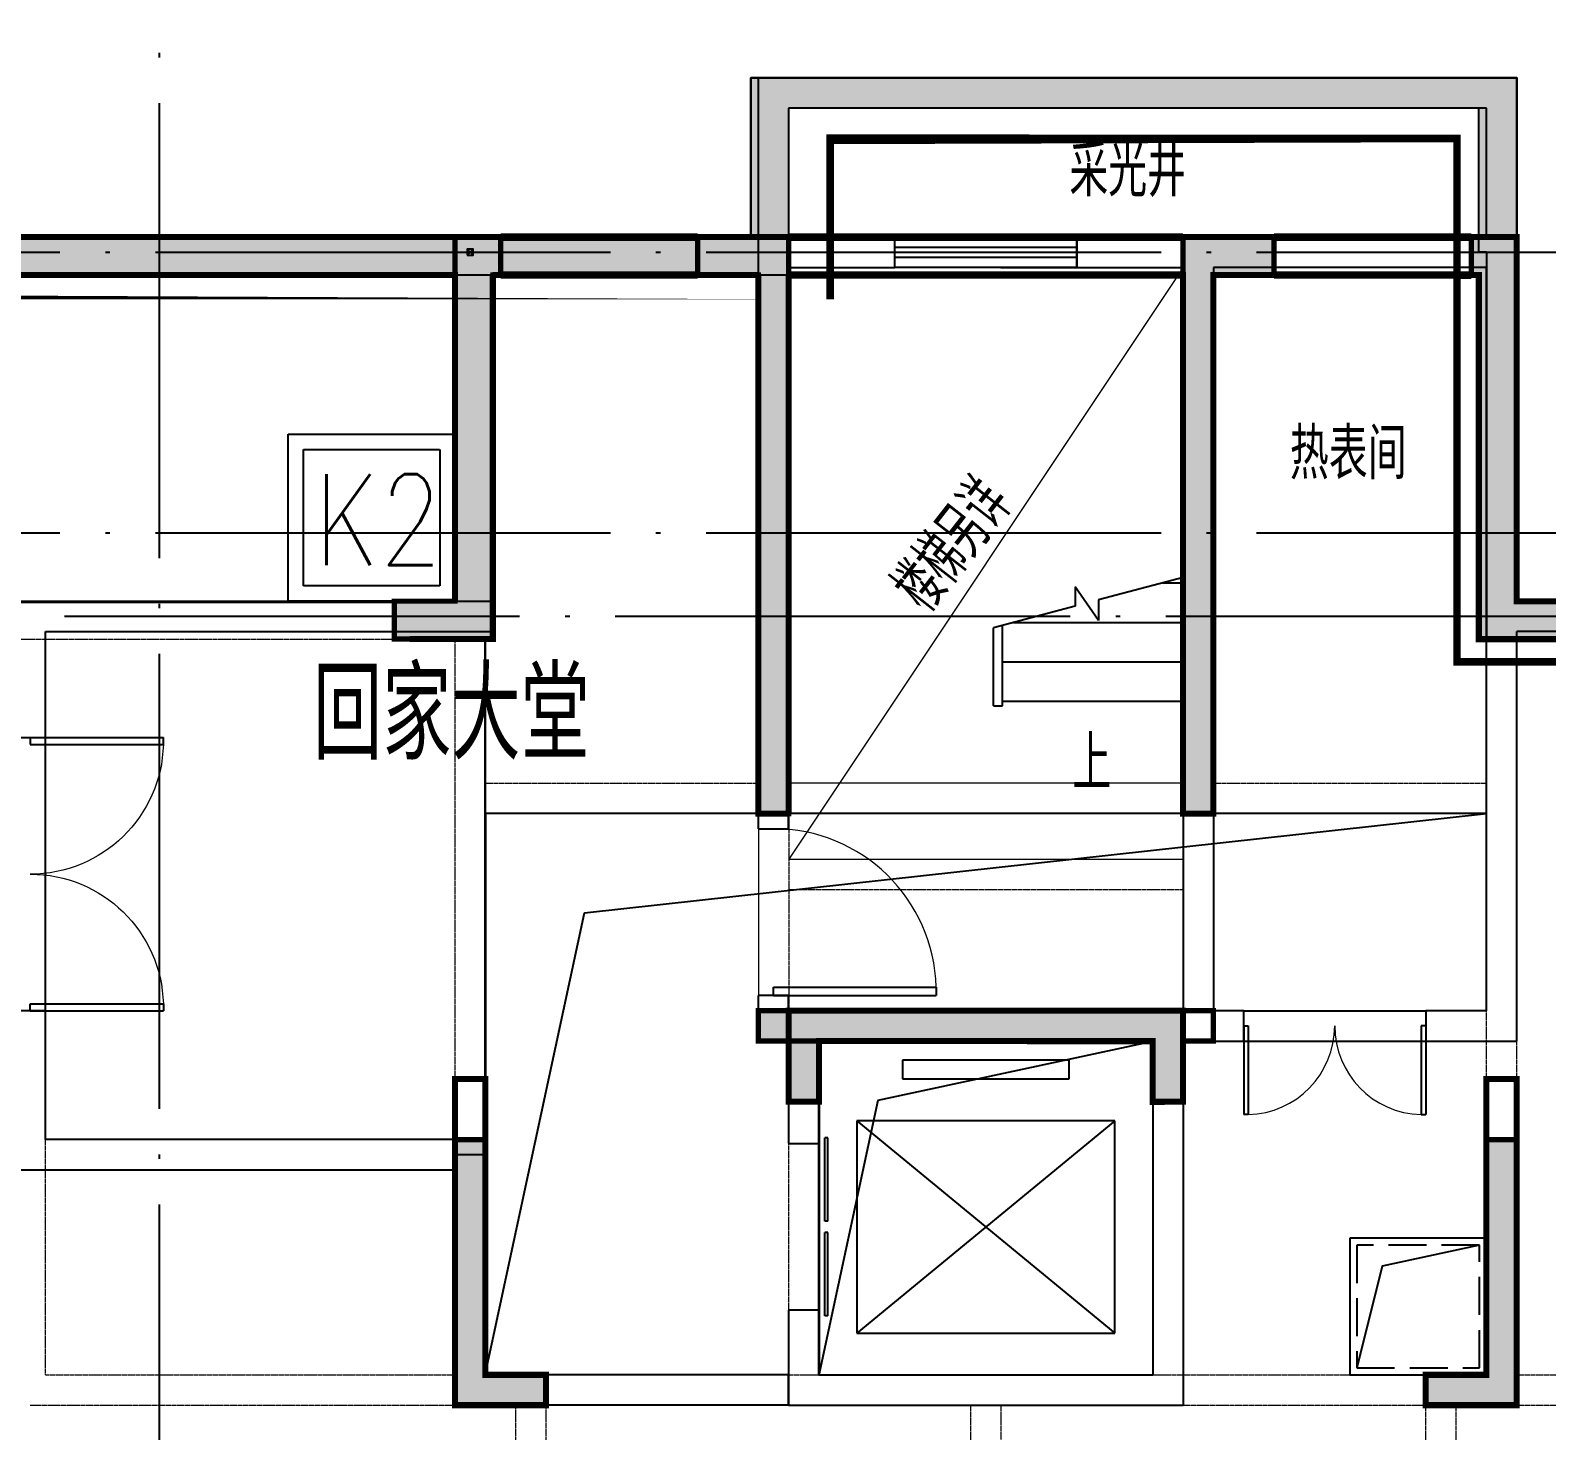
# Model space of a CAD drawing. Extents: x 290727 to 13733020, y 1731457 to 3643100.
# Drawn here: x 719463 to 729460, y 2146912 to 2156142 of the extents above; entities that cross this region are included whole.
import ezdxf

# ---------------------------------------------------------------- set-up
doc = ezdxf.new("R2010")
doc.units = 0
doc.header["$LTSCALE"] = 10
for name, pattern in [('DASH', [0.35, 0.25, -0.1]), ('DASHED', [0.75, 0.5, -0.25]), ('DOTE', [2.4200000000000004, 2, -0.2, 0.02, -0.2]), ('线型3', [500, 300, -200])]:
    doc.linetypes.add(name, pattern=pattern)
doc.layers.get('0').update_dxf_attribs({"linetype": 'CONTINUOUS'})
for name, color, linetype in [('BEAM_CON', 4, 'CONTINUOUS'), ('BEAM_CONT', 4, 'CONTINUOUS'), ('BEAM_DASH', 144, 'DASHED'), ('BEAM_SE', 144, 'DASHED'), ('DIM_SYMB', 3, 'CONTINUOUS'), ('DOTE', 8, 'DOTE'), ('EVTR', 2, 'CONTINUOUS'), ('pl', 7, 'CONTINUOUS'), ('PROMPT', 1, 'CONTINUOUS'), ('PUB_HATCH', 8, 'CONTINUOUS'), ('PUB_TEXT', 7, 'CONTINUOUS'), ('STAIR', 2, 'CONTINUOUS'), ('WALL', 255, 'CONTINUOUS'), ('WINDOW', 4, 'CONTINUOUS'), ('作业图', 4, 'CONTINUOUS'), ('文字', 4, 'CONTINUOUS'), ('板顶标高填充', 7, 'CONTINUOUS'), ('洞口边线', 7, 'CONTINUOUS'), ('防火分区示意线', 4, 'CONTINUOUS'), ('防火分区线', 7, 'CONTINUOUS'), ('集水坑', 181, 'DASH')]:
    doc.layers.add(name, color=color, linetype=linetype)
doc.layers.add('DIM_MODI', color=6, linetype='CONTINUOUS', plot=False)
for name, color, linetype, lineweight in [('S_ConcWall', 8, 'CONTINUOUS', 35), ('S_DoorDash', 174, '线型3', 18), ('TEXT', 7, 'CONTINUOUS', 13), ('零厚板', 7, 'CONTINUOUS', 18)]:
    doc.layers.add(name, color=color, linetype=linetype, lineweight=lineweight)
doc.layers.get('0').off()
doc.styles.add('_HZTXT', font='simplex.shx', dxfattribs={"width": 0.8, "bigfont": 'HZTXT.shx'})
doc.styles.add('_TCH_DIM', font='SIMPLEX', dxfattribs={"bigfont": 'GBCBIG'})
doc.styles.add('HNSJY', font='HNSJY-07', dxfattribs={"width": 0.8, "bigfont": 'HNSJY-HZ'})

# ---------------------------------------------------------------- blocks, each defined once
blk = doc.blocks.new('A$C55C93FC2')
at = {"layer": 'DOTE', "linetype": 'DOTE', "ltscale": 150}
for p, q in [((235384.415015288, 127235.4713699026), (235384.4150152875, 12199.99773951061)), ((10299.4560685074, 28242.35001869965), (252290.8196143163, 28242.35001869965)), ((10299.4560685074, 26392.35001869965), (252290.8196143163, 26392.35001869965))]:
    blk.add_line(p, q, dxfattribs=at)
blk = doc.blocks.new('A$C682E2834')
h = blk.add_hatch(color=0)
h.dxf.hatch_style = 1
h.paths.add_polyline_path([(30400.23085716739, 7899.570863577392), (30600.24778824602, 7899.58779752336), (30600.28163841716, 7499.763246389892), (30800.28163841716, 7499.782777639892), (30800.23085716716, 7899.561097952392), (32999.96913841716, 7899.459535452392), (33000.16445091716, 7499.571840139892), (33200.16445091716, 7499.638246389892), (33200.05505534937, 7899.587791461672), (33200.00038841716, 7899.570863577392), (33200.00038841739, 8099.440454095457), (30600.23085716739, 8099.570863577392), (30400.23085716739, 8099.570863577392)])
edge = h.paths.add_edge_path(flags=16)
edge.add_line((11799.89296654239, 7900.001527639892), (11799.80312279216, 7500.223207327392))
h.paths.add_polyline_path([(9600.016013417393, 7900.001527639892), (11799.89296654239, 7900.001527639892)], flags=17)
h.paths.add_polyline_path([(21424.87343529216, 250.0015276398917), (21599.87343529216, 250.0020159211417), (21599.87343529216, 0.002015921141719446), (21174.87343529216, 0.001527639891719446), (20999.87343529216, 0.002015921141719446), (20999.87343529216, 250.0020159211417), (21174.87343529216, 250.0015276398917), (21175.03163841716, 2150.010804983642), (21425.03163841716, 2149.991273733642)])
h.paths.add_polyline_path([(42349.82460716716, 2149.023988577392), (42599.82460716716, 2149.014222952392), (42599.74648216716, 0.0005510773917194456), (42199.74648216716, 0.002015921141719446), (42199.74648216716, 250.0020159211417), (42349.74648216716, 250.0015276398917)])
h.paths.add_polyline_path([(42599.90663841716, 3549.014222952392), (42349.90663841716, 3549.025941702392), (42350.00429466716, 5450.001527639892), (42200.00038841716, 5450.001527639892), (42200.00038841716, 5700.001527639892), (42600.00038841716, 5700.001527639892)])
h.paths.add_polyline_path([(40700.23085716716, 10549.10113701489), (40700.24257591716, 10799.10113701489), (41300.23866966716, 10799.07574638989), (41300.16054466716, 8649.073793264892), (41050.16054466716, 8649.083558889892), (41050.24257591716, 10549.08648857739)])
h.paths.add_polyline_path([(39150.00038841716, 5450.001527639892), (39150.00038841716, 5700.001527639892), (41050.00038841716, 5700.001527639892), (41050.00038841716, 6099.077699514892), (41300.00038841716, 6099.077699514892), (41300.00038841716, 5450.001527639892)])
h.paths.add_polyline_path([(35100.33632591716, 12949.37848076489), (35100.34804466716, 13199.37848076489), (35400.34023216716, 13199.34918388989), (35400.23866966716, 10799.34625420239), (35800.24648216716, 10799.33160576489), (35800.22695091716, 10549.33160576489), (35150.23866966716, 10549.36383232739), (35150.34413841716, 12949.36090263989)])
h.paths.add_polyline_path([(28700.48085716716, 13199.59723076489), (28700.47695091716, 12949.59723076489), (28650.48281029216, 12949.60309013989), (28650.38124779216, 10549.60504326489), (28000.38124779216, 10549.60504326489), (28000.38124779216, 10799.60504326489), (28400.38124779216, 10799.60504326489), (28400.48281029216, 13199.60699638989)])
h.paths.add_polyline_path([(22750.16249779216, 8649.935121389892), (22500.16249779216, 8649.944887014892), (22500.23866966716, 10799.94586357739), (23100.24257591716, 10799.91754326489), (23100.23085716716, 10549.91754326489), (22750.23866966716, 10549.93414482739)])
h.paths.add_polyline_path([(24650.00234154216, 5700.001527639892), (24650.00234154216, 5450.001527639892), (22500.00234154216, 5450.001527639892), (22500.00234154216, 6049.940980764892), (22750.00234154216, 6049.940980764892), (22750.00234154216, 5700.001527639892)])
h.paths.add_polyline_path([(25699.81679466716, 250.0010393586417), (25699.81679466716, 0.001039358641719446), (24799.74648216716, 0.001039358641719446), (24799.83046654216, 2149.837953421142), (25049.83046654216, 2149.827699514892), (25049.74648216716, 250.0010393586417)])
h.paths.add_polyline_path([(32024.28945091716, 0.001039358641719446), (31299.81679466716, 0.001039358641719446), (31299.81679466716, 250.0010393586417), (31774.35976341716, 250.0010393586417), (31774.89101341716, 2149.639711233642), (32024.89101341716, 2149.569398733642), (32024.35976341716, 250.0010393586417), (32499.81679466716, 250.0010393586417), (32499.81679466716, 0.001039358641719446)])
h.paths.add_polyline_path([(29000.14491966716, 5700.001527639892), (29000.14491966716, 5500.001527639892), (28400.14296654216, 5500.001527639892), (28400.22109154216, 7249.609926077392), (28600.22109154216, 7249.600160452392), (28600.14296654216, 5700.001527639892)])
h.paths.add_polyline_path([(34800.00038841716, 5500.001527639892), (34800.00038841716, 5700.001527639892), (35200.00038841716, 5700.001527639892), (35200.00038841716, 7249.351137014892), (35400.00038841716, 7249.351137014892), (35400.00038841716, 5500.001527639892)])
h.paths.add_polyline_path([(30000.47695091716, 12949.58355888989), (30000.48085716716, 13199.58160576489), (30600.48281029216, 13199.57184013989), (30600.32656029216, 9399.568910452392), (30400.33046654216, 9399.575746389892), (30400.48671654216, 12949.57574638989)])
h.paths.add_polyline_path([(33200.18398216716, 9399.449769827392), (33400.18007591716, 9399.442933889892), (33400.34023216716, 12949.44098076489), (33800.33632591716, 12949.41949638989), (33800.34804466716, 13199.41949638989), (33200.34023216716, 13199.44879326489)])
h.paths.add_polyline_path([(38099.74648216716, 0.001039358641719446), (38099.74648216716, 250.0010393586417), (38749.74648216716, 250.0010393586417), (38749.82460716716, 2149.190980764892), (38999.82460716716, 2149.181215139892), (38999.74648216716, 0.001039358641719446)])
h.paths.add_polyline_path([(35024.86366966716, 2149.365785452392), (34774.86366966716, 2149.374574514892), (34774.93788841716, 4199.375551077392), (35024.93788841716, 4199.365785452392)])
h.paths.add_polyline_path([(29025.00234154216, 2149.648500296142), (28775.00234154216, 2149.648500296142), (28775.00234154216, 4199.648012014892), (29025.00234154216, 4199.648012014892)])
h.paths.add_polyline_path([(1900.001609120285, 10800.00152763989), (1900.001609120285, 10550.00152763989), (1550.001609120285, 10550.00152763989), (1550.001609120285, 8650.001527639892), (1300.001609120285, 8650.001527639892), (1300.001609120285, 10800.00152763989)])
h.paths.add_polyline_path([(3450.00136497966, 5700.001527639892), (3450.00136497966, 5450.001527639892), (1300.001609120285, 5450.001527639892), (1300.001609120285, 6100.001527639892), (1550.001609120285, 6100.001527639892), (1550.001609120285, 5700.001527639892)])
h.paths.add_polyline_path([(20100.00234154216, 8650.001527639892), (19850.00234154216, 8650.001527639892), (19850.00234154216, 10550.00152763989), (19500.00234154216, 10550.00152763989), (19500.00234154216, 10800.00152763989), (20100.00234154216, 10800.00152763989)])
h.paths.add_polyline_path([(13899.85097435466, 12950.00152763989), (13899.85097435466, 13200.00152763989), (14199.85488060466, 13200.00152763989), (14199.85488060466, 10800.00152763989), (14599.85585716716, 10800.00152763989), (14599.85585716716, 10550.00152763989), (13949.85488060466, 10550.00152763989), (13949.85488060466, 12950.00152763989)])
h.paths.add_polyline_path([(7499.99745872966, 13200.00152763989), (7499.99745872966, 12950.00152763989), (7450.00136497966, 12950.00152763989), (7450.00136497966, 10550.00152763989), (6800.00136497966, 10550.00152763989), (6800.00136497966, 10800.00152763989), (7200.00136497966, 10800.00152763989), (7200.00136497966, 13200.00152763989)])
h.paths.add_polyline_path([(17950.00234154216, 5450.001527639892), (17950.00234154216, 5700.001527639892), (19850.00234154216, 5700.001527639892), (19850.00234154216, 6050.001527639892), (20100.00234154216, 6050.001527639892), (20100.00234154216, 5450.001527639892)])
h.paths.add_polyline_path([(16900.00234154216, 0.001039358641719446), (16900.00234154216, 250.0010393586417), (17550.00234154216, 250.0010393586417), (17550.00234154216, 2150.001039358642), (17800.00234154216, 2150.001039358642), (17800.00234154216, 0.001039358641719446)])
h.paths.add_polyline_path([(10575.42616966716, 0.001039358641719446), (10100.00136497966, 0.001039358641719446), (10100.00136497966, 250.0010393586417), (10575.42616966716, 250.0010393586417), (10575.00136497966, 2149.975160452392), (10825.00136497966, 2150.026918264892), (10825.42616966716, 250.0010393586417), (11300.00136497966, 250.0010393586417), (11300.00136497966, 0.001039358641719446)])
h.paths.add_polyline_path([(400.0016091202851, 5700.001527639892), (400.0016091202851, 5450.001527639892), (250.0016091202851, 5450.001527639892), (250.0016091202851, 3550.001527639892), (0.001609120285138488, 3550.001527639892), (0.001609120285138488, 5700.001527639892)])
h.paths.add_polyline_path([(400.0011208390351, 250.0020159211417), (400.0018532609101, 0.002015921141719446), (0.001609120285138488, 0.0005510773917194456), (0.001609120285138488, 2150.001039358642), (250.0016091202851, 2150.001039358642), (250.0016091202851, 250.0015276398917)])
h.paths.add_polyline_path([(13599.85488060466, 5500.001527639892), (13599.85488060466, 5700.001527639892), (13999.85488060466, 5700.001527639892), (13999.85488060466, 7250.001527639892), (14199.85488060466, 7250.001527639892), (14199.85488060466, 5500.001527639892)])
h.paths.add_polyline_path([(7800.00136497966, 5700.001527639892), (7800.00136497966, 5500.001527639892), (7200.00136497966, 5500.001527639892), (7200.00136497966, 7250.001527639892), (7400.00136497966, 7250.001527639892), (7400.00136497966, 5700.001527639892)])
h.paths.add_polyline_path([(12599.85097435466, 13200.00152763989), (12599.85097435466, 12950.00152763989), (12199.85488060466, 12950.00152763989), (12199.85488060466, 9400.001527639892), (11999.85488060466, 9400.001527639892), (11999.85488060466, 13200.00152763989)])
h.paths.add_polyline_path([(9200.001364979893, 9400.001527639892), (9200.001364979893, 12950.00152763989), (8799.99745872966, 12950.00152763989), (8799.99745872966, 13200.00152763989), (9400.00136497966, 13200.00152763989), (9400.001364979893, 9400.001527639892)])
h.paths.add_polyline_path([(4500.00136497966, 250.0010393586417), (4500.00136497966, 0.001039358641719446), (3600.00136497966, 0.001039358641719446), (3600.00136497966, 2150.001039358642), (3850.00136497966, 2150.001039358642), (3850.00136497966, 250.0010393586417)])
h.paths.add_polyline_path([(7825.00136497966, 2150.001039358642), (7575.00136497966, 2150.001039358642), (7575.00136497966, 4200.001527639892), (7825.00136497966, 4200.001527639892)])
h.paths.add_polyline_path([(13824.85683372966, 2150.001039358642), (13574.85683372966, 2150.001039358642), (13574.85683372966, 4200.001527639892), (13824.85683372966, 4200.001527639892)])
edge = h.paths.add_edge_path()
edge.add_line((11999.78554466739, 8100.001527639892), (12199.78554466739, 8100.001527639892))
edge.add_line((12199.78554466739, 8100.001527639892), (12199.78554466739, 7900.001527639892))
edge.add_line((12199.78554466739, 7900.001527639892), (11999.76861358853, 7900.01846158586))
edge.add_line((9400.016013417393, 8100.001527639892), (9200.016013417393, 8100.001527639892))
edge.add_line((9200.016013417393, 8100.001527639892), (9200.016013417393, 7900.001527639892))
edge.add_line((9200.016013417393, 7900.001527639892), (9400.032944496023, 7900.01846158586))
edge.add_line((9400.011129499879, 7900.018459738931), (9400.00136497966, 7500.188051077392))
edge.add_line((9400.00136497966, 7500.188051077392), (9600.00136497966, 7500.182191702392))
edge.add_line((9600.00136497966, 7500.182191702392), (9600.016013417393, 7900.001527639892))
edge.add_line((11999.87831810489, 8100.001527639892), (9400.016013417393, 8100.001527639892))
edge.add_line((11799.80312279216, 7500.223207327392), (11999.80312279239, 7500.193910452392))
edge.add_line((11999.80312279239, 7500.193910452392), (11999.76861358853, 7900.01846158586))
at = {"layer": 'S_ConcWall', "color": 0, "lineweight": 35, "ltscale": 0.9999999776482582}
for p, q in [((28400.38124779216, 10799.60504326489), (28400.48281029216, 13199.60699638989)), ((28400.48281029216, 13199.60699638989), (28700.48085716716, 13199.59723076489)), ((28700.48085716716, 13199.59723076489), (28700.47695091716, 12949.59723076489)), ((30000.47695091716, 12949.58355888989), (30000.48085716716, 13199.58160576489)), ((30000.48085716716, 13199.58160576489), (30600.48281029216, 13199.57184013989)), ((30600.48281029216, 13199.57184013989), (30600.32656029216, 9399.568910452392)), ((33200.34023216716, 13199.44879326489), (33200.18398216716, 9399.449769827392)), ((33800.34804466716, 13199.41949638989), (33200.34023216716, 13199.44879326489)), ((33800.33632591716, 12949.41949638989), (33800.34804466716, 13199.41949638989)), ((35100.33632591716, 12949.37848076489), (35100.34804466716, 13199.37848076489)), ((35100.34804466716, 13199.37848076489), (35400.34023216716, 13199.34918388989)), ((35400.34023216716, 13199.34918388989), (35400.23866966716, 10799.34625420239)), ((28650.48281029216, 12949.60309013989), (28650.38124779216, 10549.60504326489)), ((28700.47695091716, 12949.59723076489), (28650.48281029216, 12949.60309013989)), ((30400.48671654216, 12949.57574638989), (30000.47695091716, 12949.58355888989)), ((30400.33046654216, 9399.575746389892), (30400.48671654216, 12949.57574638989)), ((33400.18007591716, 9399.442933889892), (33400.34023216716, 12949.44098076489)), ((33400.34023216716, 12949.44098076489), (33800.33632591716, 12949.41949638989)), ((35150.34413841716, 12949.36090263989), (35100.33632591716, 12949.37848076489)), ((35150.23866966716, 10549.36383232739), (35150.34413841716, 12949.36090263989)), ((28000.38124779216, 10549.60504326489), (28000.38124779216, 10799.60504326489)), ((28000.38124779216, 10799.60504326489), (28400.38124779216, 10799.60504326489)), ((35400.23866966716, 10799.34625420239), (35800.24648216716, 10799.33160576489)), ((28650.38124779216, 10549.60504326489), (28000.38124779216, 10549.60504326489)), ((35800.22695091716, 10549.33160576489), (35150.23866966716, 10549.36383232739)), ((30600.32656029216, 9399.568910452392), (30400.33046654216, 9399.575746389892)), ((33200.18398216716, 9399.449769827392), (33400.18007591716, 9399.442933889892)), ((30600.23085716739, 8099.570863577392), (33200.00038841739, 8099.440454095457)), ((33200.00038841739, 8099.440454095457), (33200.00038841716, 7899.570863577392)), ((30600.28163841716, 7499.763246389892), (30600.24778824602, 7899.58779752336)), ((32999.96913841716, 7899.459535452392), (30800.23085716716, 7899.561097952392)), ((30800.23085716716, 7899.561097952392), (30800.28163841716, 7499.782777639892)), ((33000.16445091716, 7499.571840139892), (32999.96913841716, 7899.459535452392)), ((33200.05505534937, 7899.587791461672), (33200.16445091716, 7499.638246389892)), ((30800.28163841716, 7499.782777639892), (30600.28163841716, 7499.763246389892)), ((33200.16445091716, 7499.638246389892), (33000.16445091716, 7499.571840139892)), ((28400.14296654216, 5500.001527639892), (28400.22109154216, 7249.609926077392)), ((28400.22109154216, 7249.609926077392), (28600.22109154216, 7249.600160452392)), ((28600.22109154216, 7249.600160452392), (28600.14296654216, 5700.001527639892)), ((35200.00038841716, 5700.001527639892), (35200.00038841716, 7249.351137014892)), ((35200.00038841716, 7249.351137014892), (35400.00038841716, 7249.351137014892)), ((35400.00038841716, 7249.351137014892), (35400.00038841716, 5500.001527639892)), ((28600.14296654216, 5700.001527639892), (29000.14491966716, 5700.001527639892)), ((29000.14491966716, 5700.001527639892), (29000.14491966716, 5500.001527639892)), ((34800.00038841716, 5700.001527639892), (35200.00038841716, 5700.001527639892)), ((34800.00038841716, 5500.001527639892), (34800.00038841716, 5700.001527639892)), ((29000.14491966716, 5500.001527639892), (28400.14296654216, 5500.001527639892)), ((35400.00038841716, 5500.001527639892), (34800.00038841716, 5500.001527639892))]:
    blk.add_line(p, q, dxfattribs=at)
at = {"layer": 'S_ConcWall', "color": 0}
for p, q in [((30600.23085716739, 8099.570863577392), (30400.23085716739, 8099.570863577392)), ((30400.23085716739, 8099.570863577392), (30400.23085716739, 7899.570863577392)), ((30400.23085716739, 7899.570863577392), (30600.24778824602, 7899.58779752336))]:
    blk.add_line(p, q, dxfattribs=at)
blk = doc.blocks.new('A$C71BC4E5A')
at = {"layer": 'DIM_SYMB'}
blk.add_lwpolyline([(-524.9992847596584, 2010.002195504785, 0, 0, 0), (-524.9992847596584, 2360.002195504785, 80.00000000000001, 0, 0), (-524.9992847596584, 2660.002195504785, 0, 0, 0)], format="xyseb", dxfattribs=at)
at = {"layer": 'STAIR'}
for p, q in [((100.0007152403417, 2955.168232274386), (-457.4374675729189, 2807.856463635483)), ((-33.07006257132105, 2920.002195504785), (100.0007152403416, 2920.002195504785)), ((100.0007152403416, 2140.002195504785), (100.0007152403416, 2955.168232274386)), ((-611.419354736492, 2893.716088041895), (-611.8550827107442, 2767.049190835918)), ((-457.9018582684282, 2672.857262373838), (-611.419354736492, 2893.716088041895)), ((-457.4374675729189, 2807.856463635483), (-457.9018582684282, 2672.857262373838)), ((-611.8550827107442, 2767.049190835918), (-1149.999284759658, 2624.836158735184)), ((-1149.999284759658, 2140.002195504785), (-1149.999284759659, 2624.836158735185)), ((-1149.999284759658, 2110.002195504785), (-1149.999284759658, 2624.836158735184)), ((-1089.999284759658, 2110.002195504785), (-1089.999284759658, 2640.692098265066)), ((-1016.928506947996, 2660.002195504785), (100.0007152403416, 2660.002195504785)), ((-1089.999284759658, 2400.002195504785), (100.0007152403416, 2400.002195504785)), ((-1149.999284759658, 2110.002195504785), (-1089.999284759658, 2110.002195504785)), ((-1089.999284759658, 2140.002195504785), (100.0007152403416, 2140.002195504785))]:
    blk.add_line(p, q, dxfattribs=at)
at = {"layer": 'PUB_TEXT', "style": '_TCH_DIM'}
blk.add_text('上', height=357.4468085106383, dxfattribs=at).set_placement((-629.2546039085946, 1555.002195504785))
blk = doc.blocks.new('$DorLib2D$00000127')
at = {"color": 0, "linetype": 'Continuous'}
for p, q in [((-0.0333333333328483, 0.79489831543669, -93.75), (-0.5333333333328483, 0.79489831543669, -93.75)), ((-0.5333333333328483, 0.79489831543669, -93.75), (-0.5333333333328483, 0.6904056441872441, -93.75)), ((-0.0333333333328483, 0.79489831543669, -93.75), (-0.0333333333328483, 0.6904056441872441, -93.75)), ((0.0333333333328483, 0.79489831543669, -93.75), (0.0333333333328483, 0.6904056441872441, -93.75)), ((0.5333333333328483, 0.79489831543669, -93.75), (0.0333333333328483, 0.79489831543669, -93.75)), ((0.5333333333328483, 0.79489831543669, -93.75), (0.5333333333328483, 0.6904056441872441, -93.75)), ((-0.0333333333328483, 0.6904056441872441, -93.75), (-0.5333333333328483, 0.6904056441872441, -93.75)), ((0.5333333333328483, 0.6904056441872441, -93.75), (0.0333333333328483, 0.6904056441872441, -93.75)), ((0.5, 0.4999999999999787, -93.75), (-0.5, 0.4999999999999787, -93.75))]:
    blk.add_line(p, q, dxfattribs=at)
blk = doc.blocks.new('$DorLib2D$00000002')
for p, q in [((-0.5, -1e-16), (-0.5000000000000007, 0.4875)), ((-0.4750000000000007, 0.4875), (-0.5000000000000007, 0.4875)), ((-0.475, 0), (-0.4750000000000007, 0.4875)), ((0.475, 0), (0.4750000000000007, 0.4875)), ((0.4750000000000007, 0.4875), (0.5000000000000007, 0.4875)), ((0.5, -1e-16), (0.5000000000000007, 0.4875)), ((-0.5, -1e-16), (-0.475, 0)), ((0.5, -1e-16), (0.475, 0))]:
    blk.add_line(p, q)
at = {"lineweight": 13}
for centre, start, end in [((-0.4875, 0), 0, 88.53071641864632), ((0.4875, 0), 91.46928358135372, 180)]:
    blk.add_arc(centre, 0.4875, start, end, dxfattribs=at)
blk = doc.blocks.new('$DorLib2D$00000001')
for p, q in [((0.45, 0.975), (0.5000000000000002, 0.975)), ((0.45, 0), (0.45, 0.975)), ((0.5, 0), (0.5, 0.975)), ((0.5, 0), (0.45, 0))]:
    blk.add_line(p, q)
at = {"lineweight": 13}
blk.add_arc((0.475, 0), 0.975, 91.46928358135379, 180, dxfattribs=at)
blk = doc.blocks.new('$TCHSYS$WIN2D')
for p, q in [((-0.5, 0.5), (0.5, 0.5)), ((-0.5, 0.5), (-0.5, -0.5)), ((0.5, 0.5), (0.4999999999999999, -0.5)), ((0.5, 0.1666666666666666), (-0.5, 0.1666666666666666)), ((0.5, -0.1666666666666667), (-0.5, -0.1666666666666667)), ((-0.5, -0.5), (0.5, -0.5))]:
    blk.add_line(p, q)
blk = doc.blocks.new('车库建筑作业图')
at = {"layer": 'PUB_HATCH'}
for points in [[(724462.376173046, 2155629.787121354), (724212.3761730104, 2155829.787121351), (724212.376173013, 2154779.786317159), (724345.7095063735, 2154696.452983629), (724462.376173048, 2154779.786316535)], [(729012.3761730841, 2155629.787121363), (729262.3761730865, 2155829.787121361), (724212.3761730104, 2155829.787121351), (724462.376173046, 2155629.787121354)], [(729012.3761731032, 2154679.787121376), (729262.3761731032, 2154679.787121376), (729262.3761730865, 2155829.787121361), (729012.3761730841, 2155629.787121363)]]:
    blk.add_hatch(color=256, dxfattribs=at).paths.add_polyline_path(points)
at = {"layer": 'PUB_HATCH', "linetype": 'Continuous'}
for points in [[(718362.6419699918, 2154779.77235037), (718362.6419699918, 2154529.874026286), (718112.743645912, 2154529.874026286), (718112.6559368283, 2154529.786317203), (724362.3761730592, 2154529.786317192), (724345.7095063734, 2154696.452983628), (724212.376173013, 2154779.786317159), (718362.6559367873, 2154779.786317166)], [(724345.7095063735, 2154696.452983629), (724362.3761730593, 2154529.786317192), (724462.9619224481, 2154529.786317192), (724462.9619224481, 2154779.786317192), (724462.376173048, 2154779.786316535)], [(729262.3761730966, 2154679.786317199), (729062.3761730966, 2154679.786317199), (729062.3761730499, 2152129.787121521), (729262.3761730402, 2152379.787121522)], [(729262.3761730402, 2152379.787121522), (729062.3761730499, 2152129.787121521), (734912.3761730529, 2152129.787121521), (735162.3761730706, 2152379.787121522)]]:
    blk.add_hatch(color=256, dxfattribs=at).paths.add_polyline_path(points)
blk.add_lwpolyline([(728162.3920896506, 2148179.790864929), (728162.3924475579, 2147279.790864986), (729062.3908215339, 2147279.790864987), (729062.3908215339, 2148179.790864929)], close=True)
blk.add_lwpolyline([(729017.3908215339, 2148134.790864929), (728374.4081615967, 2147996.184460585), (728207.3920896506, 2147324.788132895)])
at = {"layer": 'DIM_MODI', "linetype": 'Continuous'}
for p, q in [((724212.376173013, 2154779.790736805), (724212.3761730104, 2155829.790736645)), ((724212.3761730104, 2155829.790736645), (729262.5270728634, 2155829.790736655)), ((729262.5270728634, 2155829.790736655), (729262.7003722823, 2152379.787121522)), ((718362.6559367873, 2154779.133973392), (724212.376173013, 2154779.790736805)), ((729262.7003722823, 2152379.787121522), (735162.5988551812, 2152379.572735871))]:
    blk.add_line(p, q, dxfattribs=at)
at = {"layer": 'DOTE', "ltscale": 150}
blk.add_line((694278.6319496026, 2152279.786317199), (737690.9445045227, 2152279.786317199), dxfattribs=at)
at = {"layer": 'EVTR'}
for p, q in [((725212.3761730791, 2149354.790736744), (725212.3761730791, 2149229.790736772)), ((726312.3761730922, 2149354.790736744), (725212.3761730791, 2149354.790736744)), ((726312.3761730922, 2149229.790736772), (726312.3761730922, 2149354.790736744)), ((725212.3761730791, 2149229.790736772), (726312.3761730922, 2149229.790736772)), ((726612.3761730717, 2148954.790736766), (724912.3761730717, 2148954.790736766)), ((724912.3761730717, 2148954.790736766), (724912.3761730717, 2147554.790736778)), ((726612.3761730717, 2148954.790736766), (724912.3761730717, 2147554.790736778)), ((724912.3761730717, 2148954.790736766), (726612.3761730717, 2147554.790736778)), ((726612.3761730717, 2147554.790736778), (726612.3761730717, 2148954.790736766)), ((724912.3761730717, 2147554.790736778), (726612.3761730717, 2147554.790736778))]:
    blk.add_line(p, q, dxfattribs=at)
blk.add_lwpolyline([(722462.5373059058, 2148829.790736791), (722462.5373059058, 2152129.790736791)], dxfattribs=at)
at = {"layer": 'PROMPT'}
for p, q in [((722342.3761730901, 2154659.790736792), (722382.3761730901, 2154699.790736792)), ((722342.3761730901, 2154699.790736792), (722382.3761730901, 2154659.790736792))]:
    blk.add_line(p, q, dxfattribs=at)
blk.add_lwpolyline([(722342.3761730901, 2154659.790736792), (722382.3761730901, 2154659.790736792), (722382.3761730901, 2154699.790736792), (722342.3761730901, 2154699.790736792)], close=True, dxfattribs=at)
at = {"layer": 'WALL'}
for p, q in [((724212.3761730104, 2155829.787121351), (724212.376173013, 2154779.786317159)), ((729262.3761730865, 2155829.787121361), (724212.3761730104, 2155829.787121351)), ((724262.376173072, 2155829.790736819), (724262.3761730759, 2154679.790736803)), ((729262.3761731032, 2155829.790736652), (724262.376173072, 2155829.790736819)), ((729262.3761731033, 2154679.790736665), (729262.3761731032, 2155829.790736652)), ((729262.3761731032, 2154679.787121376), (729262.3761730865, 2155829.787121361)), ((724462.3761730727, 2155629.790736812), (724462.3761730755, 2154779.790736804)), ((729062.3761731033, 2155629.790736658), (724462.3761730727, 2155629.790736812)), ((724462.376173046, 2155629.787121354), (724462.376173048, 2154779.786316535)), ((729012.3761730841, 2155629.787121363), (724462.376173046, 2155629.787121354)), ((729012.3761731032, 2154679.787121376), (729012.3761730841, 2155629.787121363)), ((729062.3761731033, 2154779.790736825), (729062.3761731033, 2155629.790736658)), ((725162.3761730782, 2154779.790736807), (724462.3761730755, 2154779.790736804)), ((725162.3761730791, 2154579.790736807), (725162.3761730782, 2154779.790736807)), ((727162.3761730929, 2154779.790736815), (726362.3761730782, 2154779.790736812)), ((726362.3761730782, 2154779.790736812), (726362.3761730791, 2154579.790736812)), ((729062.3761731033, 2154779.790736825), (727162.3761730929, 2154779.790736815)), ((724262.3761730759, 2154679.790736803), (724262.3761730889, 2150879.790736787)), ((729062.3761730966, 2154679.786317199), (729012.3761731032, 2154679.787121376)), ((729262.3761730966, 2152379.790736817), (729262.3761730966, 2154679.790736825)), ((724462.3761730762, 2154579.790736804), (725162.3761730791, 2154579.790736807)), ((724462.3761730889, 2150879.790736788), (724462.3761730762, 2154579.790736804)), ((726362.3761730791, 2154579.790736812), (727062.3761730933, 2154579.790736815)), ((727062.3761730933, 2154579.790736815), (727062.3761730933, 2149679.790736792)), ((727262.3761730933, 2154579.790736816), (727262.3761730933, 2149679.790736792)), ((729062.3761730966, 2154579.790736825), (727262.3761730933, 2154579.790736816)), ((729062.3761730966, 2152279.790736817), (729062.3761730966, 2154579.790736825)), ((735162.3761730721, 2152379.790736815), (729262.3761730966, 2152379.790736817)), ((729062.3761730966, 2149679.790736792), (729062.3761730966, 2152279.790736817)), ((734962.3761730721, 2152179.790736815), (729262.3761730966, 2152179.790736817)), ((729262.3761730966, 2149479.790736792), (729262.3761730966, 2152179.790736817)), ((724262.3761730889, 2150879.790736787), (724462.3761730889, 2150879.790736788)), ((724462.3761730926, 2149779.790736788), (724262.3761730926, 2149779.790736787)), ((724262.3761730926, 2149779.790736787), (724262.3761730937, 2149479.790736793)), ((724462.376173093, 2149679.790736792), (724462.3761730926, 2149779.790736788)), ((724462.376173093, 2149679.790736792), (724562.3761730933, 2149679.790736792)), ((724562.3761730933, 2149679.790736792), (726962.3761730933, 2149679.790736792)), ((726962.3761730933, 2149679.790736792), (727062.3761730933, 2149679.790736792)), ((727462.3761730967, 2149679.790736792), (727262.3761730933, 2149679.790736792)), ((727462.3761730968, 2149479.790736792), (727462.3761730967, 2149679.790736792)), ((729062.3761730966, 2149679.790736792), (728662.3761730966, 2149679.790736792)), ((728662.3761730966, 2149679.790736792), (728662.3761730966, 2149479.790736792)), ((724262.3761730937, 2149479.790736793), (724462.3761730933, 2149479.790736793)), ((724462.3761730933, 2149479.790736793), (724462.3761730933, 2148804.790736772)), ((724662.3761730933, 2148804.790736772), (724662.3761730933, 2149479.790736792)), ((724662.3761730933, 2149479.790736792), (726862.3761730933, 2149479.790736792)), ((726862.3761730933, 2149479.790736792), (726862.3761730933, 2147279.790736817)), ((727062.3761730933, 2149479.790736792), (727062.3761730933, 2147079.790736817)), ((727062.3761730933, 2149479.790736792), (727162.3761730933, 2149479.790736792)), ((727162.3761730933, 2149479.790736792), (727462.3761730968, 2149479.790736792)), ((728662.3761730966, 2149479.790736792), (729262.3761730966, 2149479.790736792)), ((724462.3761730933, 2148804.790736772), (724662.3761730933, 2148804.790736772)), ((724662.3761730933, 2147704.790736772), (724462.3761730933, 2147704.790736772)), ((724462.3761730933, 2147704.790736772), (724462.3761730933, 2147079.790736817)), ((724662.3761730933, 2147279.790736817), (724662.3761730933, 2147704.790736772)), ((724662.3761730933, 2147279.790736817), (726862.3761730933, 2147279.790736817)), ((724462.3761730933, 2147079.790736817), (727062.3761730933, 2147079.790736817))]:
    blk.add_line(p, q, dxfattribs=at)
at = {"layer": 'WALL', "linetype": 'Continuous'}
for p, q in [((718362.6559367873, 2154779.786317166), (724212.376173013, 2154779.786317159)), ((724462.376173048, 2154779.786316535), (724462.9619224481, 2154779.786317192)), ((724462.9619224481, 2154779.786317192), (724462.9619224481, 2154529.786317192)), ((729062.3761730966, 2154679.786317199), (729062.3761730499, 2152129.787121521)), ((729262.3761730966, 2154679.786317199), (729262.3761730402, 2152379.787121522)), ((718112.6559368283, 2154529.786317203), (724362.3761730592, 2154529.786317192)), ((724362.3761730593, 2154529.786317192), (724462.9619224481, 2154529.786317192)), ((719362.3761730777, 2152379.783751387), (722512.8961088933, 2152379.864589265)), ((722512.8961088933, 2152379.864589265), (722512.9012406109, 2152179.864589331)), ((729262.3761730402, 2152379.787121522), (735162.3761730706, 2152379.787121522)), ((719562.3761730778, 2152179.788883055), (722512.9012406109, 2152179.864589331)), ((719562.3761730323, 2151479.790736694), (719562.3761730778, 2152179.788883055)), ((729062.3761730499, 2152129.787121521), (734912.3761730529, 2152129.787121521)), ((719362.3761730787, 2151479.790736694), (719562.3761730323, 2151479.790736694)), ((719562.3761730323, 2149679.790736694), (719362.3761730787, 2149679.790736694)), ((719562.3761730777, 2148829.786317211), (719562.3761730323, 2149679.790736694)), ((722462.3761730216, 2148829.786317185), (719562.3761730777, 2148829.786317211)), ((722462.3761730216, 2148829.786317185), (722462.3761729772, 2147279.786317239)), ((722262.3761730659, 2148729.790736818), (722262.3761730182, 2147079.790736812)), ((722462.3761730659, 2148729.790736815), (722262.3761730659, 2148729.790736818)), ((722462.3761730659, 2148729.790736815), (722462.3761730241, 2147279.790736814)), ((722262.376173016, 2148629.786317183), (719362.3761730776, 2148629.786317209)), ((722262.376173016, 2148629.786317183), (722262.3761729716, 2147079.786317136)), ((724462.3761730902, 2147279.79073684), (722462.3761730241, 2147279.790736814)), ((724462.5270728522, 2147279.786317199), (722462.3761729772, 2147279.786317239)), ((724462.3761730928, 2147079.79073684), (724462.3761730902, 2147279.79073684)), ((724462.5270728548, 2147079.786317199), (724462.5270728522, 2147279.786317199)), ((724462.3761730928, 2147079.79073684), (722262.3761730182, 2147079.790736812)), ((724462.5270728548, 2147079.786317199), (722262.3761729716, 2147079.786317136))]:
    blk.add_line(p, q, dxfattribs=at)
at = {"layer": 'WINDOW'}
for p, q in [((727462.3761730967, 2149679.790736792), (728662.3761730967, 2149679.790736792)), ((727462.3761730967, 2149479.790736792), (728662.3761730967, 2149479.790736792))]:
    blk.add_line(p, q, dxfattribs=at)
blk.add_lwpolyline([(725862.3762752829, 2154579.790736809), (727062.8152356873, 2154579.741376642)], dxfattribs=at)
at = {"layer": 'WINDOW', "linetype": 'DASH', "ltscale": 100}
blk.add_lwpolyline([(728207.3920896506, 2148134.790864929), (728207.3920896506, 2147324.788132895), (729017.3908215339, 2147324.788132895), (729017.3908215339, 2148134.790864929)], close=True, dxfattribs=at)
at = {"layer": '文字', "linetype": 'Continuous'}
for p, q in [((719562.8391054304, 2148829.786317202), (719562.6882056702, 2152129.790736818)), ((722462.839105426, 2148829.786317175), (722462.6882056658, 2152129.790736791))]:
    blk.add_line(p, q, dxfattribs=at)
at = {"layer": '防火分区示意线', "linetype": 'DASH', "ltscale": 300, "const_width": 50}
blk.add_lwpolyline([(693218.8163086402, 2141979.785488359), (737068.6654088806, 2141979.786447389), (737068.6654088806, 2146879.786456148), (734768.6654088786, 2146879.786456209), (734768.6654088786, 2151979.804187225), (728868.8763320051, 2151980.053852474), (728868.977855676, 2155429.790875652), (724735.8162818985, 2155429.790875647), (724735.8162819011, 2154379.827110033), (717968.9451725932, 2154379.097874883), (717968.9451726403, 2172479.787244214), (707018.9453662757, 2172479.787244226), (704382.2892358059, 2172479.787244233), (700818.8073209634, 2172479.787244258), (700818.8073210055, 2171579.787244227), (698668.8073209748, 2171579.787244237), (698668.8073209695, 2157679.787260593), (695641.2892358119, 2157679.787260554), (695568.6654088564, 2157679.787260544), (695568.6654088632, 2146879.786456267), (693218.8163086403, 2146879.786456267)], close=True, dxfattribs=at)
at = {"layer": '防火分区线', "linetype": 'Continuous', "flags": 128}
blk.add_lwpolyline([(692812.5270728332, 2141579.785340612), (737512.3761730735, 2141579.786317138), (737512.3761730735, 2147279.786317138), (735162.3761730716, 2147279.786317199), (735162.3761730716, 2152379.787121522), (729262.5988676308, 2152380.036786273), (729262.7003917999, 2155829.790736655), (724212.3761730104, 2155829.786719175), (724212.376173013, 2154779.786719335), (718362.6559367873, 2154779.133973392), (718362.6559368343, 2172879.787105215), (707012.6561304692, 2172879.787105227), (704376, 2172879.787105235), (700412.5180851376, 2172879.787105262), (700412.5180851797, 2171979.787105231), (698262.5180851679, 2171979.78710524), (698262.5180851626, 2158079.787121589), (695634.9999999998, 2158079.787121555), (695362.3761731305, 2158079.787121519), (695162.3761730491, 2158079.787121582), (695162.376173056, 2147279.786317268), (692812.5270728333, 2147279.786317268)], close=True, dxfattribs=at)
at = {"layer": '集水坑', "linetype": 'ByBlock'}
blk.add_lwpolyline([(721162.9320743209, 2153479.836609369), (722262.9320743209, 2153479.836609369), (722262.9320743209, 2152379.836609369), (721162.9320743209, 2152379.836609369)], close=True, dxfattribs=at)
at = {"layer": '集水坑', "linetype": 'DASH'}
blk.add_lwpolyline([(721262.9320743209, 2153379.836609369), (722162.9320743209, 2153379.836609369), (722162.9320743209, 2152479.836609369), (721262.9320743209, 2152479.836609369)], close=True, dxfattribs=at)
at = {"color": 8}
blk.add_blockref('A$C682E2834', (693862.4832065086, 2141579.789208303), dxfattribs=at)
blk.add_blockref('A$C71BC4E5A', (726962.3761730933, 2149579.79073679))
at = {"layer": 'WINDOW'}
for name, p, xscale, yscale, zscale, rotation in [('$TCHSYS$WIN2D', (725762.3761730787, 2154679.790736809), 1200, 200, 1200, 180.0000000002478), ('$DorLib2D$00000001', (724362.3761730908, 2150329.790736788), 1100, 1100, 1100, 270), ('$DorLib2D$00000002', (728062.3761730967, 2149579.790736792), 1200, 1200, -1200, 180), ('$DorLib2D$00000127', (724562.3761730933, 2148254.790736772), 1100, 200, 1100, 270)]:
    blk.add_blockref(name, p, dxfattribs=dict(at, xscale=xscale, yscale=yscale, zscale=zscale, rotation=rotation))
at = {"layer": 'WINDOW', "linetype": 'Continuous', "xscale": -1800, "yscale": 1800, "zscale": 1800, "rotation": 270}
blk.add_blockref('$DorLib2D$00000002', (719462.376173073, 2150579.790736867), dxfattribs=at)
at = {"layer": '文字', "linetype": 'Continuous'}
blk.add_blockref('A$C55C93FC2', (484928.2411151752, 2126437.437102827), dxfattribs=at)
at = {"layer": 'PUB_TEXT', "style": 'HNSJY', "width": 0.8}
for s, p in [('采光井', (726312.8850204864, 2155047.615497187)), ('采光井', (726312.8850204864, 2155047.611881898)), ('热表间', (727766.9491098169, 2153183.284337044))]:
    blk.add_text(s, height=337.5886524822695, dxfattribs=at).set_placement(p)
at = {"layer": '文字', "linetype": 'Continuous', "style": 'HNSJY', "width": 0.8}
blk.add_text('回家大堂', height=599.9999999999998, dxfattribs=at).set_placement((721327.1475381781, 2151334.118124585))
at = {"layer": '集水坑', "style": '_HZTXT', "width": 0.8}
blk.add_text('K2', height=600, dxfattribs=at).set_placement((721333.5515385395, 2152616.974325186))
blk = doc.blocks.new('11-l')
at = {"color": 0, "const_width": 50}
for points in [[(1016805.333109761, -793492.1594975045), (1018105.333109687, -793492.1798101631)], [(1021305.192484761, -793492.3981694381), (1018705.335062886, -793492.3981694381)], [(1021905.196466436, -793492.3372317585), (1023205.200296327, -793492.3981694381)], [(1018105.329202217, -793742.2559836251), (1016805.32920232, -793742.235671125)], [(1018705.323616113, -793742.1868407299), (1021305.192484761, -793742.3059818795)], [(1023205.188578511, -793742.3782475045), (1021905.188579445, -793742.3173100045)]]:
    blk.add_lwpolyline(points, dxfattribs=at)
at = {"layer": 'BEAM_CON', "color": 0, "lineweight": 18, "ltscale": 0.9999999776482582}
for p, q in [((1018705.335062886, -793742.1868412545), (1021305.192484761, -793742.3059818795)), ((1012905.239359761, -795891.9173100045), (1013705.096781636, -795891.9622318795)), ((1013705.098734761, -795891.9622318795), (1016105.233500386, -795892.1516850045)), ((1018505.082865631, -797292.195630982), (1018505.082865631, -798592.195630982)), ((1021504.941458898, -797292.1575468397), (1021504.97446671, -798592.1575464207)), ((1018705.093120005, -797592.187814888), (1021304.94663563, -797592.187814888)), ((1018905.333109761, -800991.7552006295), (1018905.10004084, -798792.149399496)), ((1021105.297953511, -800991.7552006295), (1021105.016703511, -799192.1848881295)), ((1018805.333109761, -800991.7552006295), (1020004.852641011, -800991.7552006295)), ((1020004.852641011, -800991.7552006295), (1021205.297953511, -800991.7552006295))]:
    blk.add_line(p, q, dxfattribs=at)
at = {"layer": 'BEAM_SE', "color": 0, "lineweight": 18, "ltscale": 0.9999999776482582}
for p, q in [((1018705.335062886, -793492.1868412545), (1021305.192484761, -793492.3079350045)), ((1012905.225687886, -796141.9173100045), (1013705.083109761, -796141.9622318795)), ((1013705.079203511, -796141.9622318795), (1016105.233500386, -796142.1516850045)), ((1013804.854594136, -800991.7552006295), (1013805.090922261, -796141.969067817)), ((1016505.073344136, -799442.146802192), (1016505.233500386, -796142.1516850045)), ((1016705.073344136, -799442.156567817), (1016705.233500386, -796142.1516850045)), ((1023304.852641011, -799442.4055912545), (1023305.090922261, -796142.396802192)), ((1023504.852641011, -799442.4055912545), (1023505.090922261, -796142.410474067)), ((1016705.182719136, -797092.1536381295), (1018505.182719136, -797092.1809818795)), ((1021505.032328511, -797092.316724067), (1023305.036234761, -797092.400708442)), ((1016705.182719136, -797292.1536381295), (1018505.182719136, -797292.1809818795)), ((1018705.082865631, -797292.195630982), (1018705.082865631, -798592.195630982)), ((1021304.941458962, -797292.1626249647), (1021304.974466775, -798592.1626245456)), ((1021505.032328511, -797292.316724067), (1023305.036234761, -797292.400708442)), ((1018705.093120005, -797792.187814888), (1021304.94663563, -797792.187814888)), ((1018705.333109761, -800991.7552006295), (1018705.10004084, -798792.168930746)), ((1021305.297953511, -800991.7552006295), (1021305.016703511, -799192.1184818795)), ((1013804.854594136, -800991.7552006295), (1016504.995219136, -800991.7552006295)), ((1017104.997172261, -800991.7552006295), (1018805.333109761, -800991.7552006295)), ((1021205.297953511, -800991.7552006295), (1022904.852641011, -800991.7552006295)), ((1023504.852641011, -800991.7552006295), (1026204.852641011, -800991.7552006295)), ((1013704.854594136, -801191.7552006295), (1016504.995219136, -801191.7552006295)), ((1016904.854594136, -802492.1087162545), (1016904.997172261, -801191.7552006295)), ((1017104.854594136, -802492.1087162545), (1017104.997172261, -801191.7552006295)), ((1017104.997172261, -801191.7552006295), (1018805.333109761, -801191.7552006295)), ((1018805.333109761, -801191.7552006295), (1019904.852641011, -801191.7552006295)), ((1019904.743266011, -804542.1238529732), (1019904.852641011, -801191.7552006295)), ((1020104.743266011, -804542.1804935982), (1020104.852641011, -801191.7552006295)), ((1020104.852641011, -801191.7552006295), (1021205.297953511, -801191.7552006295)), ((1021205.297953511, -801191.7552006295), (1022904.852641011, -801191.7552006295)), ((1022904.790141011, -802492.3821537545), (1022904.852641011, -801191.7552006295)), ((1023104.790141011, -802492.3899662545), (1023104.856547261, -801191.7552006295)), ((1023504.852641011, -801191.7552006295), (1026304.852641011, -801191.7552006295))]:
    blk.add_line(p, q, dxfattribs=at)
at = {"layer": 'S_ConcWall', "color": 0, "lineweight": 35, "ltscale": 0.9999999776482582, "const_width": 35}
for points in [[(1016805.329203511, -793742.1594975045), (1016755.335062886, -793742.1536381295), (1016755.233500386, -796142.1516850045), (1016105.233500386, -796142.1516850045), (1016105.233500386, -795892.1516850045), (1016505.233500386, -795892.1516850045), (1016505.335062886, -793492.1497318795), (1016805.333109761, -793492.1594975045)], [(1018105.333109761, -793492.1751225045), (1018705.335062886, -793492.1848881295), (1018705.178812886, -797292.187817817), (1018505.182719136, -797292.1809818795), (1018505.338969136, -793742.1809818795), (1018105.329203511, -793742.1731693795)], [(1021505.032328511, -797292.3137943795), (1021505.192484761, -793742.3157475045), (1021905.188578511, -793742.3372318795), (1021905.200297261, -793492.3372318795), (1021305.192484761, -793492.3079350045), (1021305.036234761, -797292.306958442)], [(1023205.200297261, -793492.3782475045), (1023505.192484761, -793492.4075443795), (1023505.090922261, -795892.410474067), (1023905.098734761, -795892.4251225045), (1023905.079203511, -796142.4251225045), (1023255.090922261, -796142.392895942), (1023255.196391011, -793742.3958256295), (1023205.188578511, -793742.3782475045)], [(1017104.997172261, -801191.7552006295), (1016504.995219136, -801191.7552006295), (1016505.073344136, -799442.146802192), (1016705.073344136, -799442.156567817), (1016704.995219136, -800991.7552006295), (1017104.997172261, -800991.7552006295)], [(1022904.852641011, -800991.7552006295), (1023304.852641011, -800991.7552006295), (1023304.852641011, -799442.4055912545), (1023504.852641011, -799442.4055912545), (1023504.852641011, -801191.7552006295), (1022904.852641011, -801191.7552006295)]]:
    blk.add_lwpolyline(points, close=True, dxfattribs=at)
at = {"layer": 'S_ConcWall', "color": 0, "const_width": 35}
blk.add_lwpolyline([(1018705.083109761, -798592.185864692), (1018505.083109761, -798592.185864692), (1018505.083109761, -798792.185864692), (1018705.10004084, -798792.168930746)], dxfattribs=at)
at = {"layer": 'S_ConcWall', "color": 0, "lineweight": 35, "ltscale": 0.9999999776482582, "const_width": 35}
blk.add_lwpolyline([(1018705.083109761, -798592.185864692), (1021504.852641011, -798592.3162741739), (1021504.852641011, -798792.185864692), (1021304.907307943, -798792.1689368077), (1021305.016703511, -799192.1184818795), (1021105.016703511, -799192.1848881295), (1021104.821391011, -798792.297192817), (1018905.083109761, -798792.195630317), (1018905.10004084, -798792.149399496), (1018705.10004084, -798792.168930746), (1018705.10004084, -798792.168930746)], dxfattribs=at)
at = {"layer": 'S_DoorDash', "color": 0, "linetype": 'Continuous', "lineweight": 18, "ltscale": 0.9999999776482582}
for p, q in [((1016805.333109761, -793492.1594975045), (1018105.333109761, -793492.1751225045)), ((1021905.200297261, -793492.3372318795), (1023205.200297261, -793492.3782475045))]:
    blk.add_line(p, q, dxfattribs=at)
at = {"layer": 'S_DoorDash', "color": 0, "lineweight": 18, "ltscale": 0.9999999776482582}
for p, q in [((1016805.329203511, -793742.1594975045), (1018105.329203511, -793742.1731693795)), ((1021905.188578511, -793742.3372318795), (1023205.188578511, -793742.3782475045))]:
    blk.add_line(p, q, dxfattribs=at)
at = {"layer": '洞口边线', "color": 0, "ltscale": 0.9999999776482582}
for points in [[(1021104.821391011, -798792.297192817), (1018905.083109761, -798792.195630317), (1018905.133891011, -800991.7552006295), (1019293.911234761, -799181.0305912545), (1021104.821391011, -798792.297192817)], [(1021104.835795308, -798792.2967045108), (1018905.097514058, -798792.1951420108), (1018905.148295308, -800991.7547123233), (1019293.925639058, -799181.0301029483), (1021104.835795308, -798792.2967045108)]]:
    blk.add_lwpolyline(points, close=True, dxfattribs=at)
at = {"layer": '零厚板', "color": 0, "lineweight": 18, "ltscale": 0.9999999776482582}
blk.add_line((1021305.119486972, -793692.3064703575), (1018705.260111714, -797592.187814888), dxfattribs=at)
at = {"layer": 'TEXT', "color": 0, "style": 'HNSJY', "width": 0.7}
blk.add_text('楼梯另详', height=350, rotation=52.00000000000001, dxfattribs=at).set_placement((1019636.450930256, -795991.7556889107))
blk = doc.blocks.new('梁图-10.22')
at = {"color": 0}
blk.add_lwpolyline([(-1417923.729177306, 185807.9555288986), (-1373224.104177306, 185797.6388070928), (-1373224.104177306, 191499.1884500957), (-1375573.933309835, 191499.1884500487), (-1375573.717527293, 196598.2626669998), (-1381473.759744807, 196598.5331765986), (-1381473.759744807, 198998.5251202318), (-1388473.515603023, 198998.8213336174), (-1388473.617166684, 196598.7919656611), (-1402674.143533869, 196599.1884500361), (-1402674.143533869, 198999.1884500124), (-1409673.997049496, 198999.1884500124), (-1409673.997049496, 196599.1884500366), (-1415574.096579487, 196599.1884500356), (-1415574.096579718, 191500.840608621), (-1417923.729177306, 191500.8406086792), (-1417923.729177306, 185807.9555288986)], dxfattribs=at)
at = {"layer": 'BEAM_CONT', "color": 0, "lineweight": 18}
for p, q in [((-1383673.725704989, 195407.4010274876), (-1386273.598969069, 195407.5170984399)), ((-1386273.609385735, 195207.5170987071), (-1383673.732649433, 195207.4010275998))]:
    blk.add_line(p, q, dxfattribs=at)
at = {"layer": 'BEAM_DASH', "color": 0, "lineweight": 18}
for p, q in [((-1388773.53417768, 196607.5528127723), (-1391273.65917768, 196607.7403127723)), ((-1391273.652925494, 196357.740311604), (-1388773.552926744, 196357.5528134797))]:
    blk.add_line(p, q, dxfattribs=at)
at = {"layer": 'WALL', "color": 0, "const_width": 40}
for points in [[(-1373224.104177306, 185807.9555289573), (-1373224.104177306, 191507.9512506425), (-1375573.91177434, 191507.9512506425), (-1375573.661774582, 196607.0244275462), (-1381473.664073216, 196607.298502719), (-1381473.601573227, 199007.2981255469), (-1392374.041677306, 199007.9473443092)], [(-1386273.424489903, 198757.5170986671), (-1383673.609385545, 198757.4010277204), (-1383673.732649466, 195207.4000353767), (-1383473.732649588, 195207.3930909322), (-1383473.609385743, 198757.3918756316), (-1381723.608083424, 198757.3098443206), (-1381723.670583439, 196357.3092786279), (-1375823.674031392, 196357.0367976362), (-1375823.911774638, 191507.9512506356), (-1377973.916677306, 191507.9512506356), (-1377973.916677306, 191257.951250637), (-1374523.911609823, 191257.9512506365), (-1374524.15383539, 186057.951250697), (-1377874.162102275, 186057.951250697), (-1377874.104177353, 187957.1357006873), (-1378074.104177259, 187957.1418006662), (-1378074.162102368, 186057.951250697), (-1384874.563007001, 186057.951250697), (-1384874.041681072, 187957.5253688195), (-1385074.04167354, 187957.580257534), (-1385074.563014534, 186057.951250697), (-1391874.161989373, 186057.951250697), (-1391874.104177355, 187907.7840629206), (-1392074.104177258, 187907.7903134334), (-1392074.16198947, 186057.951250697), (-1399073.916677306, 186057.951250697), (-1399073.916677306, 187907.951250677), (-1399273.916677306, 187907.951250677), (-1399273.916677306, 186057.951250697), (-1406073.511187224, 186057.951250697), (-1406073.916679582, 187957.9725921396), (-1406273.916675028, 187957.9299092139), (-1406273.511191778, 186057.951250697), (-1413073.916677306, 186057.951250697), (-1413073.916677306, 187957.951250677), (-1413273.916677306, 187957.951250677), (-1413273.916677306, 186057.951250697), (-1416623.919245776, 186057.951250697), (-1416623.921744789, 191257.9512506365), (-1413073.916677306, 191257.951250637), (-1413073.916677306, 191507.9512506356), (-1415323.916677306, 191507.9512506356), (-1415324.322161884, 196357.9485154273), (-1414973.915506455, 196357.9512505857), (-1414973.917457873, 196607.9512505722), (-1415324.354177306, 196607.9485151786), (-1415324.354177306, 198657.9473443036)], [(-1392374.041677306, 198757.9473442798), (-1388474.354177306, 198757.9473442798), (-1388474.354177306, 196607.8514882475)], [(-1388773.391959204, 196357.5528878001), (-1388224.354177306, 196358.1008940404), (-1388224.354177306, 198757.9154222747)], [(-1388224.354177306, 198757.9154222747), (-1386473.424488834, 198757.5428404068)], [(-1386473.424488834, 198757.5428403718), (-1386473.609385694, 195207.5231256285), (-1386273.609385964, 195207.512708962)], [(-1386273.609385964, 195207.5127089964), (-1386273.424489903, 198757.5170986671)], [(-1417923.729177306, 191507.9512504949), (-1417923.729177306, 185807.9555288986), (-1373224.104177306, 185807.9555288102)]]:
    blk.add_lwpolyline(points, dxfattribs=at)
for points in [[(-1383673.729184341, 193307.5903241928), (-1383673.954179697, 193907.3998196018), (-1386273.666677306, 193907.5183084258), (-1386273.666677306, 193307.7246880592), (-1386073.666677306, 193307.7246880592), (-1386073.666677306, 193707.5091926861), (-1383873.879174913, 193707.4089315096), (-1383873.729170271, 193307.5153019256)], [(-1387873.791677306, 191307.9512505592), (-1387873.791677306, 191507.9512505578), (-1388273.785578373, 191507.9512505578), (-1388273.666677492, 193457.54671429), (-1388473.66667712, 193457.5589117827), (-1388473.797776238, 191307.9512505592)], [(-1381473.916677306, 191307.9512505592), (-1381473.916677306, 193457.3028130364), (-1381673.916677306, 193457.3028130364), (-1381673.916677306, 191507.9512505578), (-1382073.916677306, 191507.9512505578), (-1382073.916677306, 191307.9512505592)]]:
    blk.add_lwpolyline(points, close=True, dxfattribs=at)
at = {"layer": '板顶标高填充', "color": 0, "linetype": 'Continuous', "flags": 128}
blk.add_lwpolyline([(-1415574.358638475, 202307.9010291207), (-1415574.358638475, 196607.9572677203), (-1409674.366092016, 196607.9578678985), (-1409674.353403189, 199007.9558842648), (-1402674.366092032, 199007.9558842778), (-1402674.341701758, 196607.9529138482), (-1396774.372617102, 196607.9529090677), (-1396774.365359594, 191507.9558843481), (-1394374.366092016, 191507.9559608847), (-1394374.366092019, 196607.8979828651), (-1388473.988168803, 196607.5607833453), (-1388473.886607545, 199007.5333850849), (-1392374.086328241, 199007.303540457), (-1392374.086328326, 217107.956672085), (-1406024.085691125, 217105.4941658927), (-1406024.519101477, 219007.9498570692), (-1412574.224179859, 219007.9498570692), (-1412574.223027343, 202307.9566885442), (-1415574.358638475, 202307.9010291207)], dxfattribs=at)
at = {"layer": '洞口边线', "color": 0}
for points in [[(-1381673.919606993, 195207.3073296607), (-1388273.626638243, 195207.5514702857), (-1388273.821950744, 191507.9512506006), (-1387619.622731994, 194553.523149977), (-1381673.919606993, 195207.3073296607)], [(-1383873.968435118, 193707.4080376686), (-1386073.675466368, 193707.5087456764), (-1386073.675466369, 191507.9512505806), (-1385684.857106993, 193318.6690239981), (-1383873.968435118, 193707.4080376686)]]:
    blk.add_lwpolyline(points, close=True, dxfattribs=at)

msp = doc.modelspace()

# ---------------------------------------------------------------- block references
at = {"layer": 'pl', "color": 8, "linetype": 'ByBlock'}
msp.add_blockref('11-l', (-294242.3697194923, 2948271.571623947, 0.06972600404142981), dxfattribs=at)
at = {"layer": '作业图', "color": 8, "linetype": 'ByBlock', "extrusion": (8.375082255434633e-20, 6.906956049514209e-07, 0.9999999999997616)}
msp.add_blockref('梁图-10.22', (2110736.317229423, 1955771.835862295, -0.471097132047975), dxfattribs=at)
at = {"layer": '作业图', "linetype": 'Continuous'}
msp.add_blockref('车库建筑作业图', (0, 0), dxfattribs=at)

doc.saveas('drawing.dxf')
